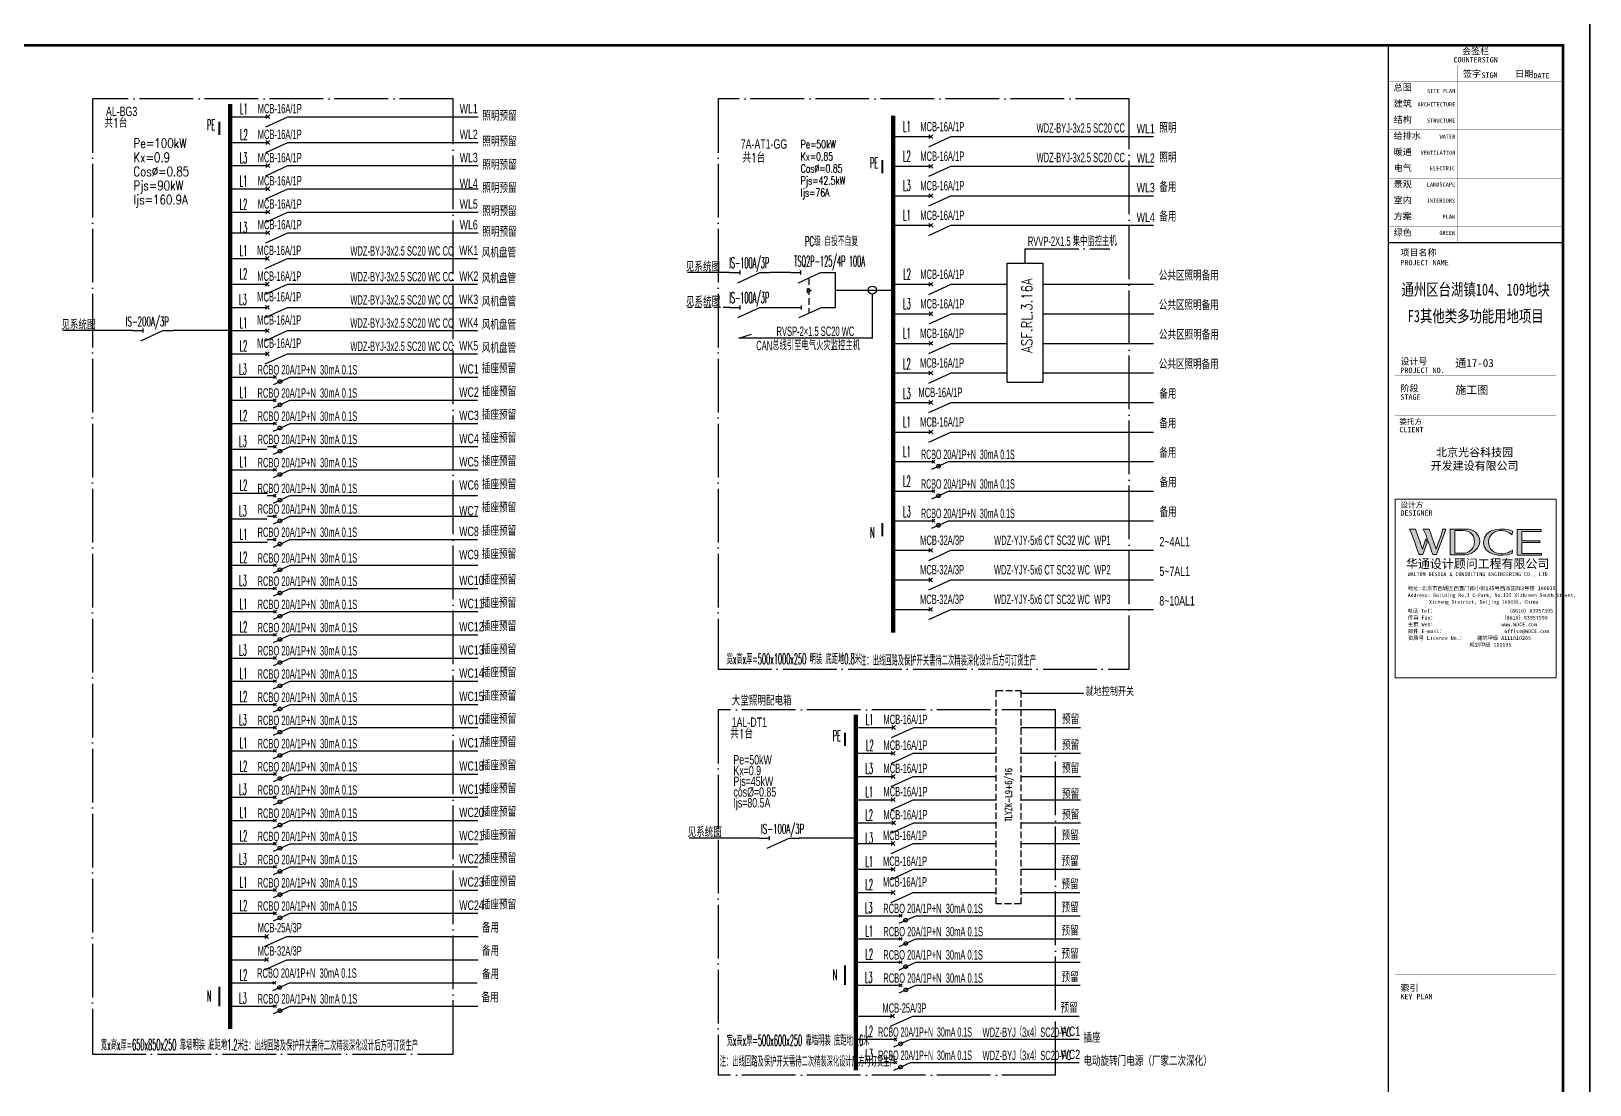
# Model space of a CAD drawing. Extents: x -127004 to 341119, y -13158 to 456864.
# Drawn here: x 174534 to 232561, y 87847 to 127086 of the extents above; entities that cross this region are included whole.
import ezdxf
from ezdxf.enums import TextEntityAlignment as Align

# ---------------------------------------------------------------- set-up
doc = ezdxf.new("R2010")
doc.units = 0
doc.header["$LTSCALE"] = 1000
for name, pattern in [('CONTINOUS', [0]), ('DASH', [0.35, 0.25, -0.1]), ('DOTE', [2.42, 2, -0.2, 0.02, -0.2]), ('HIDDEN', [0.375, 0.25, -0.125])]:
    doc.linetypes.add(name, pattern=pattern)
doc.layers.get('0').update_dxf_attribs({"linetype": 'CONTINUOUS'})
doc.layers.get('Defpoints').update_dxf_attribs({"linetype": 'CONTINUOUS'})
for name, color, linetype in [('D-TEXT', 7, 'CONTINUOUS'), ('DIM-箱柜', 3, 'CONTINUOUS'), ('DOTLN', 2, 'DASH'), ('DQ', 7, 'CONTINOUS'), ('EL-1', 4, 'DASH'), ('ELEMENT', 3, 'CONTINUOUS'), ('EQUIP-动力', 3, 'CONTINUOUS'), ('EQUIP-照明', 3, 'CONTINUOUS'), ('SIG_TEXT', 7, 'CONTINUOUS'), ('SL', 6, 'CONTINUOUS'), ('TEL_TEXT', 3, 'CONTINUOUS'), ('TEL_TITLE', 7, 'CONTINUOUS'), ('WIRE-照明', 1, 'CONTINUOUS'), ('内审意见修改', 2, 'CONTINUOUS')]:
    doc.layers.add(name, color=color, linetype=linetype)
doc.layers.add('内审要求修改2.10', color=6, linetype='CONTINUOUS', plot=False)
doc.styles.add('_COMPLEX', font='ros.shx', dxfattribs={"width": 0.6, "bigfont": 'jd.shx'})
doc.styles.add('_HZTXT', font='ROMANS2', dxfattribs={"width": 0.8, "bigfont": 'HZDF2'})
doc.styles.add('_TCH_DIM', font='SIMPLEX', dxfattribs={"bigfont": 'GBCBIG'})
doc.styles.add('_TEL_DIM', font='ROMANS2', dxfattribs={"width": 0.8, "height": 3.5, "bigfont": 'HZDF2'})
doc.styles.add('B', font='ROMANS2', dxfattribs={"width": 0.8, "bigfont": 'HZDF2'})
doc.styles.add('DIM_FONT', font='ROMANS', dxfattribs={"bigfont": 'HZTXT'})
doc.styles.get("Standard").update_dxf_attribs({"font": 'GBENOR', "bigfont": 'GBCBIG'})
doc.styles.add('图签信息$0$hwxh', font='STXIHEI.TTF')
doc.styles.add('图签信息$0$华文细黑', font='STXIHEI.TTF', dxfattribs={"height": 10})

# ---------------------------------------------------------------- blocks, each defined once
blk = doc.blocks.new('M_M7')
for p, q in [((-0.25, -0.2), (0, -0.75)), ((-0.047, -0.297), (0.047, -0.203)), ((-0.047, -0.203), (0.047, -0.297))]:
    blk.add_line(p, q)
for points in [[(0, 0), (0, -0.25)], [(0, -0.75), (0, -1)]]:
    blk.add_lwpolyline(points)
at = {"width": 0.8, "flags": 9}
blk.add_attdef('S', (0.25, -0.5), '', height=0.2, dxfattribs=at)
blk = doc.blocks.new('M_M19DXM')
for p, q in [((-0.25, -0.2), (0, -0.75)), ((-0.047, -0.203), (0.047, -0.297)), ((-0.047, -0.297), (0.047, -0.203))]:
    blk.add_line(p, q)
for points in [[(0, 0), (0, -0.25)], [(0, -0.75), (0, -1)]]:
    blk.add_lwpolyline(points)
blk.add_circle((-0.151, -0.417), 0.0615)
at = {"style": 'DIM_FONT', "width": 0.8, "flags": 9}
blk.add_attdef('S', (0.25, -0.5), '', height=0.2, dxfattribs=at)
blk = doc.blocks.new('M_M8')
for p, q in [((-0.25, -0.2), (0, -0.75)), ((0.05, -0.25), (-0.05, -0.25))]:
    blk.add_line(p, q)
for points in [[(0, 0), (0, -0.25)], [(0, -0.75), (0, -1)]]:
    blk.add_lwpolyline(points)
at = {"style": 'DIM_FONT', "width": 0.8, "flags": 9}
blk.add_attdef('S', (0.25, -0.5), '', height=0.2, dxfattribs=at)
blk = doc.blocks.new('A$C358712B1')
at = {"layer": 'D-TEXT', "style": '_HZTXT', "width": 0.45}
blk.add_text('注：出线回路及保护开关需待二次精装深化设计后方可订货生产', height=400, dxfattribs=at).set_placement((5569, 124))
blk = doc.blocks.new('SADF AGF AERG AER GER')
at = {"layer": 'DIM-箱柜'}
blk.add_lwpolyline([(-462150, -1228514), (-378050, -1228514), (-378050, -1287914), (-462150, -1287914)], close=True, dxfattribs=at)
blk = doc.blocks.new('A$C6873132B')
at = {"layer": 'DIM-箱柜'}
blk.add_blockref('SADF AGF AERG AER GER', (378050, 1287914), dxfattribs=at)
blk = doc.blocks.new('$equip$00001781')
blk.add_circle((0, 0), 0.5)
at = {"flags": 9}
blk.add_attdef('A', (0, 0), '', height=0.00002, dxfattribs=at)
blk = doc.blocks.new('图签信息$0$WDCE Copyright200X')
at = {"const_width": 0.016}
blk.add_lwpolyline([(-10.6, 1.26, 1), (-11.4, 1.26, 1)], format="xyb", close=True, dxfattribs=at)
at = {"style": '图签信息$0$华文细黑'}
for s, p in [('WDCE ', (-11.46, 0.5)), ('     Copyright ', (-3.51, 0.5))]:
    blk.add_text(s, height=1, dxfattribs=at).set_placement(p, align=Align.BOTTOM_RIGHT)
blk.add_text('c', height=0.6, dxfattribs=at).set_placement((-11.04, 1.35), align=Align.MIDDLE_CENTER)
blk.add_attdef('200X', text='', height=1, dxfattribs=at).set_placement((-0.45, 0.5), align=Align.BOTTOM_RIGHT)
blk = doc.blocks.new('图签信息$0$logo2')
h = blk.add_hatch(color=7)
h.paths.add_polyline_path([(19.02, -7.36), (15.84, -7.36), (15.84, -3.97), (18.97, -3.97), (18.97, -4.24), (16.46, -4.24), (16.46, -5.45), (18.81, -5.45), (18.81, -5.69), (16.47, -5.69), (16.47, -7.12), (19.02, -7.12)])
edge = h.paths.add_edge_path()
edge.add_spline(control_points=[(15.26, -4.21), (15.26, -4.21), (15.13, -4.65), (15.13, -4.65), (15.13, -4.65), (14.62, -4.1), (13.73, -4.1), (13.04, -4.1), (12.07, -4.54), (12.08, -5.62), (12.08, -6.49), (12.77, -7.16), (13.73, -7.17), (14.66, -7.17), (15.23, -6.68), (15.23, -6.68), (15.23, -6.68), (15.16, -7.11), (15.16, -7.11), (13.63, -7.7), (11.42, -7.29), (11.41, -5.64), (11.4, -3.72), (14.16, -3.66), (15.26, -4.21)], knot_values=[0, 0, 0, 0, 1, 1, 1, 2, 2, 2, 3, 3, 3, 4, 4, 4, 5, 5, 5, 6, 6, 6, 7, 7, 7, 8, 8, 8, 8], degree=3, periodic=0)
edge = h.paths.add_edge_path(flags=16)
edge.add_spline(control_points=[(10.23, -5.57), (10.23, -5.16), (10.12, -4.83), (9.9, -4.58), (9.63, -4.27), (9.23, -4.12), (8.69, -4.12), (8.69, -4.12), (7.64, -4.12), (7.64, -4.12), (7.64, -4.12), (7.64, -7.1), (7.64, -7.1), (7.64, -7.1), (8.66, -7.1), (8.66, -7.1), (9.13, -7.1), (9.52, -6.93), (9.82, -6.6), (10.09, -6.31), (10.23, -5.96), (10.23, -5.57)], knot_values=[0, 0, 0, 0, 1, 1, 1, 2, 2, 2, 3, 3, 3, 4, 4, 4, 5, 5, 5, 6, 6, 6, 7, 7, 7, 7], degree=3, periodic=0)
edge = h.paths.add_edge_path()
edge.add_spline(control_points=[(10.92, -5.51), (10.92, -5.96), (10.72, -6.37), (10.34, -6.72), (9.92, -7.1), (9.41, -7.29), (8.82, -7.29), (8.82, -7.29), (7.03, -7.29), (7.03, -7.29), (7.03, -7.29), (7.03, -3.92), (7.03, -3.92), (7.03, -3.92), (9.1, -3.92), (9.1, -3.92), (9.59, -3.92), (10.01, -4.06), (10.36, -4.34), (10.73, -4.64), (10.92, -5.03), (10.92, -5.51)], knot_values=[0, 0, 0, 0, 1, 1, 1, 2, 2, 2, 3, 3, 3, 4, 4, 4, 5, 5, 5, 6, 6, 6, 7, 7, 7, 7], degree=3, periodic=0)
at = {"lineweight": 0}
blk.add_lwpolyline([(19.02, -7.36), (15.84, -7.36), (15.84, -3.97), (18.97, -3.97), (18.97, -4.24), (16.46, -4.24), (16.46, -5.45), (18.81, -5.45), (18.81, -5.69), (16.47, -5.69), (16.47, -7.12), (19.02, -7.12), (19.02, -7.36)], dxfattribs=at)
for points, knots in [([(10.92, -5.51), (10.92, -5.96), (10.72, -6.37), (10.34, -6.72), (9.92, -7.1), (9.41, -7.29), (8.82, -7.29), (8.82, -7.29), (7.03, -7.29), (7.03, -7.29), (7.03, -7.29), (7.03, -3.92), (7.03, -3.92), (7.03, -3.92), (9.1, -3.92), (9.1, -3.92), (9.59, -3.92), (10.01, -4.06), (10.36, -4.34), (10.73, -4.64), (10.92, -5.03), (10.92, -5.51)], [0, 0, 0, 0, 1, 1, 1, 2, 2, 2, 3, 3, 3, 4, 4, 4, 5, 5, 5, 6, 6, 6, 7, 7, 7, 7]), ([(15.26, -4.21), (15.26, -4.21), (15.13, -4.65), (15.13, -4.65), (15.13, -4.65), (14.62, -4.1), (13.73, -4.1), (13.04, -4.1), (12.07, -4.54), (12.08, -5.62), (12.08, -6.49), (12.77, -7.16), (13.73, -7.17), (14.66, -7.17), (15.23, -6.68), (15.23, -6.68), (15.23, -6.68), (15.16, -7.11), (15.16, -7.11), (13.63, -7.7), (11.42, -7.29), (11.41, -5.64), (11.4, -3.72), (14.16, -3.66), (15.26, -4.21)], [0, 0, 0, 0, 1, 1, 1, 2, 2, 2, 3, 3, 3, 4, 4, 4, 5, 5, 5, 6, 6, 6, 7, 7, 7, 8, 8, 8, 8]), ([(10.23, -5.57), (10.23, -5.16), (10.12, -4.83), (9.9, -4.58), (9.63, -4.27), (9.23, -4.12), (8.69, -4.12), (8.69, -4.12), (7.64, -4.12), (7.64, -4.12), (7.64, -4.12), (7.64, -7.1), (7.64, -7.1), (7.64, -7.1), (8.66, -7.1), (8.66, -7.1), (9.13, -7.1), (9.52, -6.93), (9.82, -6.6), (10.09, -6.31), (10.23, -5.96), (10.23, -5.57)], [0, 0, 0, 0, 1, 1, 1, 2, 2, 2, 3, 3, 3, 4, 4, 4, 5, 5, 5, 6, 6, 6, 7, 7, 7, 7])]:
    blk.add_open_spline(points, degree=3, knots=knots, dxfattribs=at)
blk = doc.blocks.new('图签信息$0$logo1')
h = blk.add_hatch(color=8)
edge = h.paths.add_edge_path()
edge.add_spline(control_points=[(3.86, -5.21), (3.63, -5.88), (3.39, -6.56), (3.39, -6.56), (3.39, -6.56), (2.5, -3.91), (2.5, -3.91), (2.5, -3.91), (1.8, -3.91), (1.69, -3.91), (2.02, -4.39), (2.95, -7.27), (2.95, -7.27), (2.95, -7.27), (3.44, -7.27), (3.44, -7.27), (3.44, -7.27), (4.03, -5.66), (4.03, -5.66), (4.03, -5.66), (3.86, -5.21), (3.86, -5.21)], knot_values=[0, 0, 0, 0, 1, 1, 1, 2, 2, 2, 3, 3, 3, 4, 4, 4, 5, 5, 5, 6, 6, 6, 7, 7, 7, 7], degree=3, periodic=0)
h = blk.add_hatch(color=7)
edge = h.paths.add_edge_path()
edge.add_spline(control_points=[(6.04, -3.91), (6.09, -4.1), (5.2, -6.56), (5.2, -6.56), (5.2, -6.56), (4.3, -3.91), (4.3, -3.91), (4.3, -3.91), (3.6, -3.91), (3.49, -3.91), (3.82, -4.39), (4.75, -7.27), (4.75, -7.27), (4.75, -7.27), (5.24, -7.27), (5.24, -7.27), (5.24, -7.27), (6.33, -4.3), (6.33, -4.3), (6.33, -4.3), (6.48, -3.91), (6.48, -3.91), (6.48, -3.91), (6.21, -3.91), (6.04, -3.91)], knot_values=[0, 0, 0, 0, 1, 1, 1, 2, 2, 2, 3, 3, 3, 4, 4, 4, 5, 5, 5, 6, 6, 6, 7, 7, 7, 8, 8, 8, 8], degree=3, periodic=0)
at = {"color": 8, "lineweight": 0}
blk.add_open_spline([(3.86, -5.21), (3.63, -5.88), (3.39, -6.56), (3.39, -6.56), (3.39, -6.56), (2.5, -3.91), (2.5, -3.91), (2.5, -3.91), (1.8, -3.91), (1.69, -3.91), (2.02, -4.39), (2.95, -7.27), (2.95, -7.27), (2.95, -7.27), (3.44, -7.27), (3.44, -7.27), (3.44, -7.27), (4.03, -5.66), (4.03, -5.66), (4.03, -5.66), (3.86, -5.21), (3.86, -5.21)], degree=3, knots=[0, 0, 0, 0, 1, 1, 1, 2, 2, 2, 3, 3, 3, 4, 4, 4, 5, 5, 5, 6, 6, 6, 7, 7, 7, 7], dxfattribs=at)
at = {"lineweight": 0}
blk.add_open_spline([(6.04, -3.91), (6.09, -4.1), (5.2, -6.56), (5.2, -6.56), (5.2, -6.56), (4.3, -3.91), (4.3, -3.91), (4.3, -3.91), (3.6, -3.91), (3.49, -3.91), (3.82, -4.39), (4.75, -7.27), (4.75, -7.27), (4.75, -7.27), (5.24, -7.27), (5.24, -7.27), (5.24, -7.27), (6.33, -4.3), (6.33, -4.3), (6.33, -4.3), (6.48, -3.91), (6.48, -3.91), (6.48, -3.91), (6.21, -3.91), (6.04, -3.91)], degree=3, knots=[0, 0, 0, 0, 1, 1, 1, 2, 2, 2, 3, 3, 3, 4, 4, 4, 5, 5, 5, 6, 6, 6, 7, 7, 7, 8, 8, 8, 8], dxfattribs=at)
blk.add_blockref('图签信息$0$logo2', (0, 0))
blk = doc.blocks.new('图签信息$0$时间-logo')
at = {"layer": 'Defpoints', "lineweight": 0}
blk.add_lwpolyline([(0, -23.46), (-21.17, -23.46), (-21.17, 0), (0, 0), (0, -23.46)], dxfattribs=at)
blk.add_blockref('图签信息$0$logo1', (-20.97, 0))
at = {"style": '图签信息$0$hwxh'}
for s, height, p in [('华通设计顾问工程有限公司 ', 1.15, (-19.73, -9.05)), ('WALTON DESIGN & CONSULTING ENGINEERING CO., LTD.', 0.5, (-19.5, -10.1)), ('地址:北京市西城区西直门南小街135号西派国际3号楼 100035', 0.5, (-19.48, -11.94)), ('电话 Tel：                        （8610）83957395 ', 0.5, (-19.56, -14.91)), ('Address: Building No.3 C-Park, No.135 Xizhimen South Street, ', 0.47, (-19.48, -12.83)), ('Xicheng District, Beijing 100035, China ', 0.47, (-16.69, -13.72)), ('传真 Fax：                      （8610）83957590 ', 0.5, (-19.48, -15.8)), ('主页 Web：                      www.WDCE.com ', 0.5, (-19.48, -16.69)), ('资质号 Licence No.：    建筑甲级 A111010265 ', 0.5, (-19.48, -18.47)), ('邮件 E-mail：                    office@WDCE.com ', 0.5, (-19.48, -17.58)), ('   规划甲级 101195', 0.5, (-12.6, -19.36))]:
    blk.add_text(s, height=height, dxfattribs=at).set_placement(p)
blk = doc.blocks.new('图签信息')
at = {"const_width": 0.5}
for points in [[(-65, 574), (-65, 500.5), (0, 500.5), (0, 574)], [(-65, 0), (0, 0), (0, 500.5), (-65, 500.5)]]:
    blk.add_lwpolyline(points, close=True, dxfattribs=at)
at = {"const_width": 0.05}
for points in [[(-65, 566.5), (0, 566.5)], [(-39.14, 566.5), (-39.14, 500.5)], [(-19.1, 566.5), (-19.1, 500.5)], [(-65, 560.5), (0, 560.5)], [(-65, 554.5), (0, 554.5)], [(-65, 548.5), (0, 548.5)], [(-65, 542.5), (0, 542.5)], [(-65, 536.5), (0, 536.5)], [(-65, 530.5), (0, 530.5)], [(-65, 524.5), (0, 524.5)], [(-65, 518.5), (0, 518.5)], [(-65, 512.5), (0, 512.5)], [(-65, 512.5), (0, 512.5)], [(-65, 506.5), (0, 506.5)], [(-65, 500.5), (0, 500.5)], [(-62.5, 450.87), (-2.5, 450.87)], [(-62.5, 440.87), (-2.5, 440.87)], [(-2.5, 407.85), (-2.5, 436.12), (-62.5, 436.12), (-62.5, 407.85)], [(-62.5, 407.85), (-2.5, 407.85)], [(-62.5, 404.92), (-62.5, 227.83)], [(-62.5, 404.92), (-2.5, 404.92)], [(-62.5, 227.83), (-2.5, 227.83), (-2.5, 404.92)], [(-57.5, 338.36), (-7.5, 338.36)], [(-57.5, 288.83), (-7.5, 288.83)], [(-57.5, 234.85), (-7.5, 234.85)], [(-62.5, 227.83), (-2.5, 227.83)], [(-62.5, 217.74), (-2.5, 217.74)], [(-62.5, 103.26), (-2.5, 103.26), (-2.5, 163.26), (-62.5, 163.26), (-62.5, 103.26)], [(-37.5, 163.26), (-37.5, 103.26)], [(-20, 163.26), (-20, 103.26)], [(-62.5, 155.76), (-2.5, 155.76)], [(-62.5, 148.26), (-2.5, 148.26)], [(-62.5, 140.76), (-2.5, 140.76)], [(-62.5, 133.26), (-2.5, 133.26)], [(-62.5, 125.76), (-2.5, 125.76)], [(-62.5, 118.26), (-2.5, 118.26)], [(-62.5, 110.76), (-2.5, 110.76)], [(-62.5, 98.5), (-2.5, 98.5), (-2.5, 10), (-62.5, 10), (-62.5, 98.5)], [(-62.5, 83.5), (-2.5, 83.5)], [(-62.5, 76), (-2.5, 76)], [(-62.5, 40), (-2.5, 40)], [(-37.5, 40), (-37.5, 26)], [(-62.5, 26), (-2.5, 26)], [(-62.5, 18), (-2.5, 18)]]:
    blk.add_lwpolyline(points, dxfattribs=at)
at = {"ltscale": 0.001, "xscale": 2.834689937531525, "yscale": 2.834689937531525, "zscale": 2.834689937531525}
blk.add_blockref('图签信息$0$时间-logo', (-2.5, 404.92), dxfattribs=at)
blk.add_blockref('图签信息$0$WDCE Copyright200X', (-2.5, 0)).add_auto_attribs({'200X': '2007'})
at = {"style": '图签信息$0$华文细黑'}
for s, height, p in [('COUNTERSIGN', 2, (-32.5, 569.6)), ('会签栏', 2.4, (-32.5, 573))]:
    blk.add_text(s, height=height, dxfattribs=at).set_placement(p, align=Align.TOP_CENTER)
for s, height, p in [('签字', 2.4, (-37.22, 564.63)), ('SIGN', 2, (-30.32, 563.88)), ('日期', 2.4, (-17.79, 564.58)), ('DATE', 2, (-10.96, 563.7)), ('总图', 2.4, (-63, 559.5)), ('建筑', 2.4, (-63, 553.5)), ('结构', 2.4, (-63, 547.5)), ('给排水', 2.4, (-63, 541.5)), ('暖通', 2.4, (-63, 535.5)), ('电气', 2.4, (-63, 529.5)), ('景观', 2.4, (-63, 523.5)), ('室内', 2.4, (-63, 517.5)), ('方案', 2.4, (-63, 511.5)), ('绿色', 2.4, (-63, 505.5)), ('项目名称', 2.4, (-60.5, 498)), ('PROJECT NAME', 2, (-60.5, 494.08)), ('设计号', 2.4, (-60.54, 457.48)), ('PROJECT NO.', 2, (-60.5, 453.97)), ('阶段', 2.4, (-60.5, 447.47)), ('STAGE', 2, (-60.5, 443.97)), ('委托方', 2, (-60.9, 434.86)), ('CLIENT', 2, (-60.9, 431.86)), ('设计方', 2, (-60.5, 403.83)), ('DESIGNER', 2, (-60.5, 400.83)), ('KEY PLAN', 2, (-60.5, 220.74)), ('索引', 2.4, (-60.5, 224.14)), ('姓名', 2.4, (-35.5, 162.47)), ('签字', 2.4, (-15.81, 162.57)), ('NAME', 2, (-35.5, 158.96)), ('SIGN', 2, (-15.5, 159.2)), ('审定', 2.4, (-60.73, 154.81)), ('APPROVED BY', 2, (-60.5, 151.44)), ('审核', 2.4, (-60.95, 147.29)), ('设计主持人', 2.4, (-60.68, 139.76)), ('VERIFIED BY', 2, (-60.5, 143.91)), ('DESIGN CHIEF', 2, (-60.5, 136.19)), ('专业负责人', 2.4, (-60.67, 132.26)), ('DISCIPLINE CHIEF', 2, (-60.5, 128.98)), ('校对', 2.4, (-60.5, 124.76)), ('CHECKED BY', 2, (-60.5, 121.37)), ('设计人', 2.4, (-60.5, 117.26)), ('DESIGN BY', 2, (-60.5, 113.83)), ('制图人', 2.4, (-60.61, 109.76)), ('DRAWN BY', 2, (-60.5, 106.5)), ('SPECIALTY', 2, (-61.23, 94.38)), ('专业', 2.4, (-61.23, 97.93)), ('子项', 2.4, (-60.88, 82.92)), ('SUB ITEM', 2, (-60.88, 79.5)), ('图名', 2.4, (-60.91, 75.41)), ('DRAWING TITLES', 2, (-60.91, 72)), ('比例', 2.4, (-61.56, 39.42)), ('SCALE', 2, (-61.19, 36)), ('SHEET NO.', 2, (-36.1, 36)), ('图纸编号', 2.4, (-36.1, 39.32)), ('版本号', 2.4, (-61, 25.03)), ('EDITION', 2, (-61.06, 21.61)), ('日期', 2.4, (-61, 16.68)), ('DATE', 2, (-60.5, 13.26))]:
    blk.add_text(s, height=height, dxfattribs=at).set_placement(p, align=Align.TOP_LEFT)
for s, p in [('SITE PLAN', (-40.06, 557.7)), ('ARCHITECTURE', (-40.06, 552.7)), ('STRUCTURE', (-40.06, 546.7)), ('WATER', (-40.06, 540.7)), ('VENTILATION', (-40.06, 534.7)), ('ELECTRIC', (-40.14, 528.89)), ('LANDSCAPE', (-40.14, 522.89)), ('INTERIORS', (-40.14, 516.89)), ('PLAN', (-40.14, 510.89)), ('GREEN', (-40.14, 504.89))]:
    blk.add_text(s, height=1.5, dxfattribs=at).set_placement(p, align=Align.TOP_RIGHT)
at = {"color": 4, "style": '图签信息$0$华文细黑', "width": 0.75}
for s, p in [('通州区台湖镇104、109地块', (-32.5, 480.78)), ('F3其他类多功能用地项目', (-32.5, 470.91))]:
    blk.add_text(s, height=4.5, dxfattribs=at).set_placement(p, align=Align.CENTER)
at = {"color": 4, "style": '图签信息$0$华文细黑'}
for s, p in [('A', (-32.53, 19.4)), ('2019.03', (-32.53, 11.84))]:
    blk.add_text(s, height=3, dxfattribs=at).set_placement(p, align=Align.CENTER)
at = {"style": '图签信息$0$华文细黑', "oblique": 20}
for s, p in [('除特别注明外，所有尺寸是以毫米制', (-32.5, 6.5)), ('尺寸以标注为准不得量取，所有尺寸需在现场校核准确', (-32.5, 4))]:
    blk.add_text(s, height=1.5, dxfattribs=at).set_placement(p, align=Align.MIDDLE_CENTER)
at = {"color": 4, "ltscale": 0.001, "char_height": 3, "width": 58.4895, "style": '图签信息$0$华文细黑'}
for s, insert, attachment_point in [('通17-03', (-40.06, 455.51), 4), ('施工图', (-40.06, 445.51), 4), ('北京光谷科技园\\P开发建设有限公司', (-32.9, 419.71), 5)]:
    blk.add_mtext(s, dxfattribs=dict(at, insert=insert, attachment_point=attachment_point))
blk = doc.blocks.new('图签-A1')
at = {"color": 2}
blk.add_blockref('图签信息', (0, 0), dxfattribs=at)

msp = doc.modelspace()

# ---------------------------------------------------------------- linework, layer by layer
at = {"linetype": 'DOTE'}
for p, q in [((190244, 124561), (176817, 124561)), ((176817, 124561), (176817, 88994)), ((190244, 88994), (190244, 124561)), ((212671, 101814), (200114, 101814)), ((200114, 101814, 0), (200114, 88208, 0)), ((212671, 88208, 0), (212671, 101814, 0)), ((176817, 88994), (190244, 88994)), ((212671, 88208), (200114, 88208))]:
    msp.add_line(p, q, dxfattribs=at)
at = {"color": 0, "linetype": 'DOTE'}
for p, q in [((215411, 124561), (200111, 124561)), ((200111, 124561), (200111, 103330)), ((215411, 103330), (215411, 124561)), ((211533, 118983, 0), (214691, 118983, 0)), ((211533, 118983, 0), (211533, 118477, 0)), ((200111, 103330), (215411, 103330))]:
    msp.add_line(p, q, dxfattribs=at)
at = {"linetype": 'Continuous', "const_width": 72.9}
for points in [[(181540, 123710), (181540, 123213)], [(204836, 100963), (204836, 100466)], [(181540, 91500), (181540, 90772)]]:
    msp.add_lwpolyline(points, dxfattribs=at)
at = {"color": 1, "linetype": 'Continuous', "const_width": 72.9}
for points in [[(206225, 122294), (206225, 121797)], [(206225, 108768), (206225, 108271)]]:
    msp.add_lwpolyline(points, dxfattribs=at)
at = {"linetype": 'Continuous', "const_width": 72.9, "elevation": 0}
msp.add_lwpolyline([(204836, 92292), (204836, 91565)], dxfattribs=at)
at = {"layer": 'DOTLN', "linetype": 'DASH', "elevation": 0}
msp.add_lwpolyline([(210466, 102527), (211376, 102527), (211376, 94590), (210466, 94590)], close=True, dxfattribs=at)
at = {"layer": 'DQ'}
msp.add_lwpolyline([(212197, 113999), (210869, 113999), (210868, 118442), (212196, 118442)], close=True, dxfattribs=at)
at = {"layer": 'EL-1'}
msp.add_line((200545, 116795), (198971, 116795), dxfattribs=at)
at = {"layer": 'ELEMENT', "elevation": 0}
msp.add_lwpolyline([(211388, 102435), (213717, 102435)], dxfattribs=at)
at = {"layer": 'TEL_TEXT', "ltscale": 2}
for p, q in [((205850, 115656, 0), (205851, 117294)), ((200875, 115656, 0), (201352, 115808, 0)), ((205850, 115656, 0), (200875, 115656, 0))]:
    msp.add_line(p, q, dxfattribs=at)
at = {"layer": 'TEL_TITLE'}
msp.add_lwpolyline([(148461, 68161), (232561, 68161), (232561, 127561), (148461, 127561)], close=True, dxfattribs=at)
at = {"layer": 'TEL_TITLE', "const_width": 100}
msp.add_lwpolyline([(150961, 69161), (231561, 69161), (231561, 126561), (150961, 126561)], close=True, dxfattribs=at)
at = {"layer": 'WIRE-照明'}
for p, q in [((181939, 123900), (183343, 123900)), ((184279, 123900), (191172, 123900)), ((206622, 123157), (208026, 123157)), ((208964, 123157), (216314, 123157)), ((181939, 122941), (183343, 122941)), ((184279, 122941), (191172, 122941)), ((181921, 122077), (183325, 122077)), ((184279, 122077), (191172, 122077)), ((206622, 122056), (208026, 122056)), ((208964, 122056), (216314, 122056)), ((181923, 121213), (183327, 121213)), ((184279, 121213), (191172, 121213)), ((206622, 120956), (208026, 120956)), ((208964, 120956), (216314, 120956)), ((181921, 120349), (183325, 120349)), ((184279, 120349), (191172, 120349)), ((181921, 119580), (183325, 119580)), ((184279, 119580), (191172, 119580)), ((206622, 119855), (208026, 119855)), ((208964, 119855), (216314, 119855)), ((181923, 118621), (183327, 118621)), ((184260, 118621), (191153, 118621)), ((204110, 118094), (204470, 118094)), ((204470, 118094), (204470, 116795)), ((181923, 117662), (183327, 117662)), ((184262, 117662), (191156, 117662)), ((203418, 117498), (203418, 117350)), ((203418, 117498), (203577, 117424)), ((203418, 117350), (203577, 117424)), ((204470, 117444), (205324, 117444)), ((205324, 117444), (206564, 117444)), ((206625, 117658), (208029, 117658)), ((208966, 117658), (210870, 117658)), ((212196, 117658), (216317, 117658)), ((181904, 116798), (183308, 116798)), ((184260, 116798), (191153, 116798)), ((204107, 116795), (204470, 116795)), ((206632, 116558), (208036, 116558)), ((208973, 116558), (210871, 116557)), ((212196, 116558), (216324, 116558)), ((181923, 115934), (183327, 115934)), ((184260, 115934), (191153, 115934)), ((181923, 115069), (183327, 115069)), ((184262, 115069), (191156, 115069)), ((206629, 115457), (208033, 115457)), ((208971, 115457), (210869, 115457)), ((212193, 115457), (216321, 115457)), ((206625, 114357), (208029, 114357)), ((208966, 114357), (210869, 114357)), ((212196, 114357), (216317, 114357)), ((181904, 114205), (183308, 114205)), ((184264, 114205), (191158, 114205)), ((181923, 113341), (183327, 113341)), ((184262, 113341), (191156, 113341)), ((206625, 113256), (208029, 113256)), ((208966, 113256), (216317, 113256)), ((181923, 112477), (183327, 112477)), ((184264, 112477), (191158, 112477)), ((206622, 112156), (208026, 112156)), ((208964, 112156), (216317, 112156)), ((181904, 111518), (183308, 111518)), ((184264, 111613), (191158, 111613)), ((206622, 111055), (208026, 111055)), ((208964, 111055), (216314, 111055)), ((181923, 110749), (183327, 110749)), ((184264, 110749), (191158, 110749)), ((181923, 109885), (183327, 109885)), ((184262, 109790), (191156, 109790)), ((206627, 109955), (208031, 109955)), ((208969, 109955), (216319, 109955)), ((181904, 108926), (183308, 108926)), ((184264, 109021), (191158, 109021)), ((206627, 108854), (208031, 108854)), ((208969, 108854), (216319, 108854)), ((181923, 108062), (183327, 108062)), ((184262, 108157), (191156, 108157)), ((206622, 107754), (208026, 107754)), ((208964, 107754), (216317, 107754)), ((181923, 107198), (183327, 107198)), ((184264, 107198), (191158, 107198)), ((181904, 106333), (183308, 106333)), ((184264, 106333), (191158, 106333)), ((206620, 106654), (208024, 106654)), ((208962, 106654), (216314, 106654)), ((181923, 105469), (183327, 105469)), ((184264, 105469), (191158, 105469)), ((206618, 105553), (208022, 105553)), ((208959, 105553), (216312, 105553)), ((181923, 104605), (183327, 104605)), ((184264, 104605), (191158, 104605)), ((181904, 103741), (183308, 103741)), ((184264, 103741), (191158, 103741)), ((181923, 102877), (183327, 102877)), ((184264, 102877), (191158, 102877)), ((181923, 102013), (183327, 102013)), ((184264, 102013), (191158, 102013)), ((181904, 101149), (183308, 101149)), ((184264, 101149), (191158, 101149)), ((205236, 101153), (206640, 101153)), ((207575, 101153), (210466, 101153)), ((211376, 101153), (213599, 101153)), ((181923, 100285), (183327, 100285)), ((184264, 100285), (191158, 100285)), ((205236, 100194), (206640, 100194)), ((207575, 100194), (210466, 100194)), ((211376, 100194), (213599, 100194)), ((181923, 99421), (183327, 99421)), ((184264, 99421), (191158, 99421)), ((205217, 99330), (206621, 99330)), ((207575, 99330), (210466, 99330)), ((211376, 99330), (213599, 99330)), ((181923, 98556), (183327, 98556)), ((184264, 98556), (191158, 98556)), ((205219, 98466), (206624, 98466)), ((207575, 98466), (210466, 98466)), ((211376, 98466), (213599, 98466)), ((181923, 97692), (183327, 97692)), ((184264, 97692), (191158, 97692)), ((205217, 97602), (206621, 97602)), ((207575, 97602), (210466, 97602)), ((211376, 97602), (213599, 97602)), ((181923, 96828), (183327, 96828)), ((184264, 96828), (191158, 96828)), ((205217, 96833), (206621, 96833)), ((207556, 96833), (210466, 96833)), ((211376, 96833), (213580, 96833)), ((181923, 95964), (183327, 95964)), ((184264, 95964), (191158, 95964)), ((205219, 95874), (206624, 95874)), ((207559, 95874), (210466, 95874)), ((211376, 95874), (213583, 95874)), ((181923, 95100), (183327, 95100)), ((184264, 95100), (191158, 95100)), ((205219, 95010), (206624, 95010)), ((207556, 95010), (210466, 95010)), ((211376, 95010), (213580, 95010)), ((181923, 94236), (183327, 94236)), ((184264, 94236), (191158, 94236)), ((205201, 94146), (206605, 94146)), ((207559, 94146), (213583, 94146)), ((181923, 93372), (183327, 93372)), ((184279, 93372), (191172, 93372)), ((205219, 93282), (206624, 93282)), ((207561, 93282), (213585, 93282)), ((181923, 92508), (183327, 92508)), ((184279, 92508), (191172, 92508)), ((205219, 92417), (206624, 92417)), ((207559, 92417, 0), (213583, 92417, 0)), ((181923, 91644), (183327, 91644)), ((184246, 91644), (191139, 91644)), ((205201, 91553), (206605, 91553)), ((207561, 91553), (213585, 91553)), ((181923, 90779), (183327, 90779)), ((184264, 90779), (191158, 90779)), ((205163, 90408), (206567, 90408)), ((207523, 90408, 0), (213547, 90408, 0)), ((205219, 89544, 0), (206624, 89544, 0)), ((207556, 89544, 0), (213546, 89544, 0)), ((205219, 88679), (206624, 88679)), ((207556, 88679), (213546, 88679))]:
    msp.add_line(p, q, dxfattribs=at)
at = {"layer": 'WIRE-照明', "linetype": 'Continuous'}
for p, q in [((200538, 118094), (198967, 118094)), ((202797, 118094), (202038, 118094)), ((201858, 116795), (202830, 116795)), ((178315, 115934), (175716, 115934)), ((181923, 115934), (179815, 115934)), ((201630, 97038), (199032, 97038)), ((205238, 97038), (203130, 97038))]:
    msp.add_line(p, q, dxfattribs=at)
at = {"layer": 'WIRE-照明', "linetype": 'HIDDEN'}
msp.add_line((203480, 117893), (203480, 116579), dxfattribs=at)
at = {"layer": 'WIRE-照明', "const_width": 160}
for points in [[(181942, 124376), (181942, 89932)], [(206627, 123944), (206627, 104685)], [(205238, 101629), (205238, 88390)]]:
    msp.add_lwpolyline(points, dxfattribs=at)

# ---------------------------------------------------------------- block references
msp.add_blockref('A$C358712B1', (194603, 88398))
at = {"layer": 'DIM-箱柜'}
msp.add_blockref('SADF AGF AERG AER GER', (610611, 1356075), dxfattribs=at)
at = {"layer": 'DQ'}
for name, p, xscale, yscale, zscale, rotation in [('M_M7', (182968, 123900), 1500, 1500, 1500, 90), ('M_M7', (207651, 123157), 1500, 1500, 1500, 90), ('M_M7', (182968, 122941), 1500.000000000001, 1500.000000000001, 1500.000000000001, 89.99999999999999), ('M_M7', (182968, 122077), 1500.000000000001, 1500.000000000001, 1500.000000000001, 89.99999999999999), ('M_M7', (207651, 122056), 1500, 1500, 1500, 90), ('M_M7', (182968, 121213), 1500.000000000001, 1500.000000000001, 1500.000000000001, 89.99999999999999), ('M_M7', (207651, 120956), 1500, 1500, 1500, 90), ('M_M7', (182968, 120349), 1500, 1500, 1500, 90), ('M_M7', (182968, 119580), 1500.000000000001, 1500.000000000001, 1500.000000000001, 89.99999999999999), ('M_M7', (207651, 119855), 1500, 1500, 1500, 90), ('M_M7', (182950, 118621), 1500.000000000001, 1500.000000000001, 1500.000000000001, 89.99999999999999), ('M_M8', (200538, 118094), 1500, 1500, 1500, 90), ('M_M8', (202797, 118094), 1500, 1500, 1500, 90), ('M_M7', (182952, 117662), 1500, 1500, 1500, 90), ('M_M7', (207654, 117658), 1500, 1500, 1500, 90), ('M_M7', (182950, 116798), 1500, 1500, 1500, 89.99999999999999), ('M_M8', (200538, 116795), 1500, 1500, 1500, 90), ('M_M8', (202830, 116795), 1500, 1500, 1500, 90), ('M_M7', (207661, 116558), 1500, 1500, 1500, 90), ('M_M8', (178315, 115934), 1500.000000000001, 1500.000000000001, 1500.000000000001, 89.99999999999999), ('M_M7', (182950, 115934), 1500, 1500, 1500, 89.99999999999999), ('M_M7', (207658, 115457), 1500, 1500, 1500, 90), ('M_M7', (182950, 115069), 1500, 1500, 1500, 89.99999999999999), ('M_M7', (207654, 114357), 1500, 1500, 1500, 90), ('M_M7', (207654, 113256), 1500, 1500, 1500, 90), ('M_M7', (207651, 112156), 1500, 1500, 1500, 90), ('M_M7', (207651, 107754), 1500, 1500, 1500, 90), ('M_M7', (207649, 106654), 1500, 1500, 1500, 90), ('M_M7', (207647, 105553), 1500, 1500, 1500, 90), ('M_M7', (206265, 101153), 1500, 1500, 1500, 90), ('M_M7', (206249, 100194), 1500, 1500, 1500, 90), ('M_M7', (206249, 99330), 1500, 1500, 1500, 90), ('M_M7', (206249, 98466), 1500, 1500, 1500, 90), ('M_M7', (206265, 97602), 1500, 1500, 1500, 90), ('M_M8', (201634, 97038), 1500, 1500, 1500, 90), ('M_M7', (206246, 96833), 1500, 1500, 1500, 90), ('M_M7', (206249, 95874), 1500, 1500, 1500, 90), ('M_M7', (206249, 95010), 1500, 1500, 1500, 90), ('M_M7', (182926, 93372), 1500.000000000001, 1500.000000000001, 1500.000000000001, 89.99999999999999), ('M_M7', (182926, 92508), 1500.000000000001, 1500.000000000001, 1500.000000000001, 89.99999999999999), ('M_M7', (206227, 90408), 1500, 1500, 1500, 90)]:
    msp.add_blockref(name, p, dxfattribs=dict(at, xscale=xscale, yscale=yscale, zscale=zscale, rotation=rotation))
at = {"layer": 'ELEMENT'}
for p, xscale, yscale, zscale, rotation in [((183327, 114205), 1125, 1125, 1125, 90), ((183325, 113341), 1125, 1125, 1125, 90), ((183327, 112477), 1125, 1125, 1125, 90), ((183327, 111613), 1125, 1125, 1125, 90), ((207844, 111055), 1125, 1125, 1125, 90), ((183327, 110749), 1125, 1125, 1125, 90), ((183325, 109790), 1124.999999999998, 1124.999999999998, 1124.999999999998, 89.99999999999999), ((207844, 109955), 1125, 1125, 1125, 90), ((183327, 109021), 1125, 1125, 1125, 90), ((207844, 108854), 1125, 1125, 1125, 90), ((183325, 108157), 1125, 1125, 1125, 90), ((183327, 107198), 1124.999999999998, 1124.999999999998, 1124.999999999998, 89.99999999999999), ((183327, 106333), 1125, 1125, 1125, 90), ((183327, 105469), 1125, 1125, 1125, 90), ((183327, 104605), 1125, 1125, 1125, 90), ((183327, 103741), 1125, 1125, 1125, 90), ((183327, 102877), 1125, 1125, 1125, 90), ((183327, 102013), 1125, 1125, 1125, 90), ((183327, 101149), 1125, 1125, 1125, 90), ((183327, 100285), 1125, 1125, 1125, 90), ((183327, 99421), 1125, 1125, 1125, 90), ((183327, 98556), 1125, 1125, 1125, 90), ((183327, 97692), 1125, 1125, 1125, 90), ((183327, 96828), 1125, 1125, 1125, 90), ((183327, 95964), 1125, 1125, 1125, 90), ((183327, 95100), 1125, 1125, 1125, 90), ((183327, 94236), 1125, 1125, 1125, 90), ((206621, 94146), 1124.999999999998, 1124.999999999998, 1124.999999999998, 89.99999999999999), ((206624, 93282), 1125, 1125, 1125, 90), ((206621, 92417), 1125, 1125, 1125, 90), ((183308, 91644), 1125, 1125, 1125, 89.99999999999999), ((206624, 91553), 1125, 1125, 1125, 90), ((183327, 90779), 1125, 1125, 1125, 90), ((206431, 89544, 0), 1125, 1125, 1125, 90), ((206431, 88679), 1125, 1125, 1125, 90)]:
    msp.add_blockref('M_M19DXM', p, dxfattribs=dict(at, xscale=xscale, yscale=yscale, zscale=zscale, rotation=rotation))
at = {"layer": 'EQUIP-照明', "linetype": 'ByBlock', "xscale": 300, "yscale": 300, "zscale": 300}
msp.add_blockref('$equip$00001781', (205851, 117444), dxfattribs=at)
at = {"layer": 'SL', "xscale": 100, "yscale": 100, "zscale": 100}
msp.add_blockref('图签-A1', (231561, 69161), dxfattribs=at)
at = {"layer": '内审要求修改2.10'}
msp.add_blockref('A$C6873132B', (232561, 68161), dxfattribs=at)

# ---------------------------------------------------------------- texts
at = {"layer": 'D-TEXT', "style": '_HZTXT'}
for s, width, p in [('L1', 0.45, (182307, 123995)), ('PE', 0.45, (181077, 123394)), ('L1', 0.45, (206993, 123335)), ('L2', 0.45, (182314, 123036)), ('L3', 0.45, (182293, 122171)), ('L2', 0.45, (206993, 122234)), ('L1', 0.45, (182295, 121307)), ('L3', 0.45, (206993, 121134)), ('L2', 0.45, (182293, 120443)), ('L1', 0.45, (206993, 120033)), ('L3', 0.45, (182295, 119579)), ('L1', 0.45, (182295, 118715)), ('IS-100A/3P', 0.4, (200523, 118260, 0)), ('TSQ2P-125/4P 100A', 0.45, (202937, 118320)), ('L2', 0.45, (182295, 117851)), ('L2', 0.45, (207000, 117836)), ('L3', 0.45, (182276, 116892)), ('IS-100A/3P', 0.4, (200523, 116961, 0)), ('L3', 0.45, (206997, 116735)), ('L1', 0.45, (182295, 116028)), ('L2', 0.45, (182295, 115164)), ('L1', 0.45, (206995, 115635)), ('L2', 0.45, (206995, 114496)), ('L3', 0.45, (182276, 114299)), ('L1', 0.45, (182295, 113435)), ('L3', 0.45, (206993, 113395)), ('L2', 0.45, (182295, 112571)), ('L1', 0.45, (206995, 112334)), ('L3', 0.45, (182276, 111612)), ('L1', 0.45, (206993, 111233)), ('L1', 0.45, (182295, 110843)), ('L2', 0.45, (182295, 109979)), ('L2', 0.45, (206997, 110133)), ('L3', 0.45, (182276, 109020)), ('L3', 0.45, (206997, 108993)), ('L1', 0.45, (182295, 108156)), ('L2', 0.45, (182295, 107292)), ('L3', 0.45, (182276, 106428)), ('L1', 0.45, (182295, 105563)), ('L2', 0.45, (182295, 104699)), ('L3', 0.45, (182276, 103835)), ('宽x高x厚=500x1000x250 明装 底距地0.8米', 0.45, (200421, 103509)), ('注：出线回路及保护开关需待二次精装深化设计后方可订货生产', 0.45, (205391, 103453)), ('L1', 0.45, (182295, 102971)), ('L2', 0.45, (182295, 102107)), ('L3', 0.45, (182276, 101243)), ('L1', 0.45, (205604, 101248)), ('PE', 0.45, (204374, 100648)), ('L1', 0.45, (182295, 100379)), ('L2', 0.45, (205611, 100289)), ('L2', 0.45, (182295, 99515)), ('L3', 0.45, (205590, 99424)), ('L3', 0.45, (182276, 98651)), ('L1', 0.45, (205592, 98560)), ('L1', 0.45, (182295, 97786)), ('L2', 0.45, (205590, 97696)), ('L2', 0.45, (182295, 96922)), ('L3', 0.45, (205592, 96832)), ('L3', 0.45, (182276, 96058)), ('L1', 0.45, (205592, 95968)), ('L1', 0.45, (182295, 95194)), ('L2', 0.45, (205592, 95104)), ('L2', 0.45, (182295, 94330)), ('L3', 0.45, (205573, 94240)), ('L1', 0.45, (205592, 93376)), ('L2', 0.45, (205592, 92512)), ('L2', 0.45, (182295, 91738)), ('N', 0.45, (204374, 91747, 0)), ('L3', 0.45, (205573, 91647)), ('N', 0.45, (181077, 90954)), ('L3', 0.45, (182276, 90874)), ('L2', 0.45, (205592, 89638, 0)), ('宽x高x厚=650x850x250 靠墙明装 底距地1.2米', 0.45, (177127, 89142)), ('注：出线回路及保护开关需待二次精装深化设计后方可订货生产', 0.45, (182386, 89118)), ('宽x高x厚=500x600x250 靠墙明装 底距地1.6米', 0.45, (200424, 89303)), ('L3', 0.45, (205592, 88774))]:
    msp.add_text(s, height=400, dxfattribs=dict(at, width=width)).set_placement(p)
at = {"layer": 'D-TEXT', "color": 1, "style": '_HZTXT', "width": 0.45}
for s, p in [('PE', (205763, 121978)), ('N', (205763, 108219))]:
    msp.add_text(s, height=400, dxfattribs=at).set_placement(p)
at = {"layer": 'D-TEXT', "style": '_HZTXT', "width": 0.8}
msp.add_text('ASF.RL.3.16A', height=400, rotation=90, dxfattribs=at).set_placement((211804, 115109))
at = {"layer": 'EQUIP-动力', "style": '_TCH_DIM'}
msp.add_text('就地控制开关', height=300, rotation=360, dxfattribs=at).set_placement((213792, 102332, 0))
at = {"layer": 'EQUIP-动力', "style": '_TCH_DIM', "width": 0.705882}
msp.add_text('TLYZK-L9+6/16', height=250, rotation=90, dxfattribs=at).set_placement((211049, 97653, 0))
at = {"layer": 'SIG_TEXT', "style": '_TEL_DIM'}
for s, height, width, p in [('Pe=100kW', 350, 0.8, (178339, 122737)), ('Pe=50kW', 300, 0.7, (203181, 122723)), ('Kx=0.9', 350, 0.8, (178339, 122212)), ('Kx=0.85', 300, 0.7, (203181, 122273)), ('Cos%%C=0.85', 350, 0.8, (178339, 121687)), ('Cos%%C=0.85', 300, 0.7, (203181, 121823)), ('Pjs=90kW', 350, 0.8, (178339, 121162)), ('Pjs=42.5kW', 300, 0.7, (203181, 121373)), ('Ijs=160.9A', 350, 0.8, (178339, 120637)), ('Ijs=76A', 300, 0.7, (203181, 120923))]:
    msp.add_text(s, height=height, dxfattribs=dict(at, width=width)).set_placement(p)
at = {"layer": 'TEL_TEXT', "ltscale": 2, "style": '_COMPLEX'}
for s, width, p in [('AL-BG3', 0.7, (177318, 123923)), ('MCB-16A/1P', 0.6, (182968, 124027)), ('WL1', 0.7, (190486, 124027)), ('照明预留', 0.7, (191331, 123753)), ('MCB-16A/1P', 0.6, (207634, 123357)), ('WDZ-BYJ-3x2.5 SC20 CC', 0.6, (211962, 123306)), ('WL1', 0.7, (215691, 123283)), ('照明', 0.7, (216535, 123301)), ('MCB-16A/1P', 0.6, (182968, 123068)), ('照明预留', 0.7, (191331, 122794)), ('7A-AT1-GG', 0.7, (200951, 122708)), ('MCB-16A/1P', 0.6, (182968, 122204)), ('MCB-16A/1P', 0.6, (207634, 122256)), ('WDZ-BYJ-3x2.5 SC20 CC', 0.6, (211962, 122206)), ('WL2', 0.7, (215691, 122183)), ('照明', 0.7, (216535, 122200)), ('照明预留', 0.7, (191331, 121930)), ('MCB-16A/1P', 0.6, (182968, 121339)), ('照明预留', 0.7, (191331, 121066)), ('MCB-16A/1P', 0.6, (207634, 121156)), ('WL3', 0.7, (215691, 121082)), ('备用', 0.7, (216535, 121100)), ('MCB-16A/1P', 0.6, (182968, 120475)), ('照明预留', 0.7, (191331, 120202)), ('MCB-16A/1P', 0.6, (207634, 120055)), ('WL4', 0.7, (215691, 119982)), ('备用', 0.7, (216535, 119999)), ('MCB-16A/1P', 0.6, (182968, 119706)), ('照明预留', 0.7, (191331, 119433)), ('MCB-16A/1P', 0.6, (182949, 118747)), ('WDZ-BYJ-3x2.5 SC20 WC CC', 0.6, (186416, 118727)), ('WK1', 0.7, (190467, 118747)), ('风机盘管', 0.7, (191312, 118658)), ('RVVP-2X1.5 集中监控主机', 0.6, (211640, 119088, 0)), ('MCB-16A/1P', 0.6, (182951, 117788)), ('WDZ-BYJ-3x2.5 SC20 WC CC', 0.6, (186418, 117768)), ('WK2', 0.7, (190470, 117788)), ('风机盘管', 0.7, (191315, 117699)), ('MCB-16A/1P', 0.6, (207634, 117859)), ('公共区照明备用', 0.7, (216516, 117802)), ('MCB-16A/1P', 0.6, (182949, 117019)), ('WDZ-BYJ-3x2.5 SC20 WC CC', 0.6, (186416, 116904)), ('WK3', 0.7, (190467, 116924)), ('风机盘管', 0.7, (191312, 116835)), ('MCB-16A/1P', 0.6, (207634, 116758)), ('公共区照明备用', 0.7, (216516, 116702)), ('MCB-16A/1P', 0.6, (182949, 116155)), ('WDZ-BYJ-3x2.5 SC20 WC CC', 0.6, (186416, 116040)), ('WK4', 0.7, (190467, 116060)), ('风机盘管', 0.7, (191312, 115971)), (' RVSP-2×1.5 SC20 WC', 0.6, (202205, 115735, 0)), ('MCB-16A/1P', 0.6, (182949, 115291)), ('WDZ-BYJ-3x2.5 SC20 WC CC', 0.6, (186416, 115176)), ('WK5', 0.7, (190467, 115196)), ('风机盘管', 0.7, (191312, 115107)), ('CAN总线引至电气火灾监控主机', 0.6, (201527, 115206, 0)), ('MCB-16A/1P', 0.6, (207631, 115657)), ('公共区照明备用', 0.7, (216521, 115601)), ('MCB-16A/1P', 0.6, (207627, 114557)), ('RCBO 20A/1P+N  30mA 0.1S', 0.5, (182963, 114301)), ('WC1', 0.7, (190470, 114332)), ('插座预留', 0.7, (191315, 114349)), ('公共区照明备用', 0.7, (216516, 114501)), ('RCBO 20A/1P+N  30mA 0.1S', 0.5, (182961, 113437)), ('插座预留', 0.7, (191317, 113485)), ('MCB-16A/1P', 0.6, (207566, 113456)), ('备用', 0.7, (216535, 113400)), ('RCBO 20A/1P+N  30mA 0.1S', 0.5, (182963, 112573)), ('插座预留', 0.7, (191315, 112621)), ('MCB-16A/1P', 0.6, (207629, 112356)), ('备用', 0.7, (216535, 112300)), ('RCBO 20A/1P+N  30mA 0.1S', 0.5, (182963, 111708)), ('插座预留', 0.7, (191317, 111757)), ('RCBO 20A/1P+N  30mA 0.1S', 0.45, (207663, 111151)), ('备用', 0.7, (216535, 111199)), ('RCBO 20A/1P+N  30mA 0.1S', 0.5, (182963, 110844)), ('插座预留', 0.7, (191317, 110893)), ('RCBO 20A/1P+N  30mA 0.1S', 0.5, (182961, 109885)), ('插座预留', 0.7, (191317, 110029)), ('RCBO 20A/1P+N  30mA 0.1S', 0.45, (207663, 110050)), ('备用', 0.7, (216540, 110099)), ('RCBO 20A/1P+N  30mA 0.1S', 0.5, (182963, 109116)), ('插座预留', 0.7, (191315, 109165)), ('RCBO 20A/1P+N  30mA 0.1S', 0.45, (207663, 108950)), ('备用', 0.7, (216540, 108999)), ('RCBO 20A/1P+N  30mA 0.1S', 0.5, (182961, 108252)), ('插座预留', 0.7, (191317, 108301)), ('MCB-32A/3P', 0.6, (207629, 107954)), ('WDZ-YJY-5x6 CT SC32 WC  WP1', 0.6, (210383, 107954)), ('2~4AL1', 0.7, (216540, 107898)), ('RCBO 20A/1P+N  30mA 0.1S', 0.5, (182963, 107293)), ('插座预留', 0.7, (191315, 107436)), ('RCBO 20A/1P+N  30mA 0.1S', 0.5, (182963, 106429)), ('插座预留', 0.7, (191317, 106478)), ('MCB-32A/3P', 0.6, (207627, 106853)), ('WDZ-YJY-5x6 CT SC32 WC  WP2', 0.6, (210381, 106853)), ('5~7AL1', 0.7, (216538, 106798)), ('RCBO 20A/1P+N  30mA 0.1S', 0.5, (182963, 105565)), ('插座预留', 0.7, (191317, 105613)), ('MCB-32A/3P', 0.6, (207624, 105753)), ('WDZ-YJY-5x6 CT SC32 WC  WP3', 0.6, (210379, 105753)), ('8~10AL1', 0.7, (216535, 105697)), ('RCBO 20A/1P+N  30mA 0.1S', 0.5, (182963, 104701)), ('插座预留', 0.7, (191317, 104749)), ('RCBO 20A/1P+N  30mA 0.1S', 0.5, (182963, 103837)), ('插座预留', 0.7, (191317, 103885)), ('RCBO 20A/1P+N  30mA 0.1S', 0.5, (182963, 102972)), ('插座预留', 0.7, (191317, 103021)), ('RCBO 20A/1P+N  30mA 0.1S', 0.5, (182963, 102108)), ('插座预留', 0.7, (191317, 102157)), ('大堂照明配电箱', 0.7, (200615, 101974)), ('RCBO 20A/1P+N  30mA 0.1S', 0.5, (182963, 101244)), ('插座预留', 0.7, (191317, 101293)), ('预留', 0.7, (212913, 101280)), ('1AL-DT1', 0.7, (200615, 101177)), ('RCBO 20A/1P+N  30mA 0.1S', 0.5, (182963, 100380)), ('插座预留', 0.7, (191317, 100429)), ('RCBO 20A/1P+N  30mA 0.1S', 0.5, (182963, 99516)), ('插座预留', 0.7, (191317, 99565)), ('Pe=50kW', 0.7, (200678, 99777)), ('Kx=0.9 ', 0.7, (200678, 99377)), ('Pjs=45kW', 0.7, (200678, 98977)), ('RCBO 20A/1P+N  30mA 0.1S', 0.5, (182963, 98652)), ('插座预留', 0.7, (191317, 98701)), ('cos%%C=0.85', 0.7, (200678, 98577)), ('RCBO 20A/1P+N  30mA 0.1S', 0.5, (182963, 97788)), ('插座预留', 0.7, (191317, 97836)), ('Ijs=80.5A', 0.7, (200678, 98177)), ('RCBO 20A/1P+N  30mA 0.1S', 0.5, (182963, 96924)), ('插座预留', 0.7, (191317, 96972)), ('预留', 0.7, (212894, 96959)), ('RCBO 20A/1P+N  30mA 0.1S', 0.5, (182963, 96060)), ('插座预留', 0.7, (191317, 96108)), ('预留', 0.7, (212896, 96000)), ('RCBO 20A/1P+N  30mA 0.1S', 0.5, (182963, 95195)), ('插座预留', 0.7, (191317, 95244)), ('预留', 0.7, (212894, 95136)), ('RCBO 20A/1P+N  30mA 0.1S', 0.5, (182963, 94331)), ('插座预留', 0.7, (191317, 94380)), ('预留', 0.7, (212896, 94272)), ('MCB-25A/3P', 0.6, (182968, 93524)), ('备用', 0.7, (191317, 93516)), ('MCB-32A/3P', 0.6, (182968, 92660)), ('备用', 0.7, (191317, 92652)), ('RCBO 20A/1P+N  30mA 0.1S', 0.5, (182944, 91834)), ('备用', 0.7, (191317, 91788)), ('RCBO 20A/1P+N  30mA 0.1S', 0.5, (182963, 90875)), ('备用', 0.7, (191298, 90923)), ('WDZ-BYJ（3x4）SC20-FC', 0.5, (209952, 89632, 0)), ('WDZ-BYJ（3x4）SC20-FC', 0.5, (209952, 88768))]:
    msp.add_text(s, height=350, dxfattribs=dict(at, width=width)).set_placement(p)
at = {"layer": 'TEL_TEXT', "linetype": 'Continuous', "style": 'B', "oblique": 0.7, "width": 0.7}
for s, p in [('共1台', (177262, 123490)), ('共1台', (201011, 122195)), ('见系统图', (198905, 118133)), ('见系统图', (198909, 116834)), ('见系统图', (175654, 115972)), ('共1台', (200558, 100743)), ('见系统图', (198970, 97077))]:
    msp.add_text(s, height=350, dxfattribs=at).set_placement(p)
at = {"layer": 'TEL_TEXT', "style": '_COMPLEX', "width": 0.7}
for s, p in [('WL2', (190486, 123068)), ('WL3', (190486, 122204)), ('WL4', (190486, 121245)), ('WL5', (190486, 120475)), ('WL6', (190486, 119706)), ('WC2', (190470, 113468)), ('WC3', (190470, 112604)), ('WC4', (190470, 111740)), ('WC5', (190470, 110875)), ('WC6', (190470, 110011)), ('WC7', (190467, 109052)), ('WC8', (190470, 108283)), ('WC9', (190467, 107419)), ('WC10', (190470, 106460)), ('WC11', (190470, 105596)), ('WC12', (190470, 104732)), ('WC13', (190470, 103868)), ('WC14', (190470, 103004)), ('WC15', (190470, 102139)), ('WC16', (190470, 101275)), ('WC17', (190470, 100411)), ('预留', (212913, 100321)), ('WC18', (190470, 99547)), ('预留', (212913, 99457)), ('WC19', (190470, 98683)), ('预留', (212913, 98498)), ('WC20', (190470, 97819)), ('预留', (212913, 97729)), ('WC21', (190470, 96955)), ('WC22', (190470, 96091)), ('WC23', (190470, 95227)), ('WC24', (190470, 94362)), ('预留', (212896, 93408)), ('预留', (212896, 92544)), ('预留', (212896, 91680)), ('预留', (212859, 90534, 0)), ('WC1', (212859, 89670, 0)), ('插座', (213709, 89417, 0)), ('WC2', (212859, 88806)), ('电动旋转门电源（厂家二次深化）', (213709, 88553))]:
    msp.add_text(s, height=350, dxfattribs=at).set_placement(p)
at = {"layer": 'TEL_TEXT', "linetype": 'Continuous', "style": 'B', "width": 0.55}
for s, p in [('PC级 自投不自复', (203335, 119084)), ('IS-200A/3P', (178053, 116099)), ('IS-100A/3P', (201707, 97204))]:
    msp.add_text(s, height=350, dxfattribs=at).set_placement(p)
at = {"layer": '内审意见修改', "ltscale": 2, "style": '_COMPLEX'}
for s, width, p in [('MCB-16A/1P', 0.6, (206264, 101280)), ('MCB-16A/1P', 0.6, (206264, 100321)), ('MCB-16A/1P', 0.6, (206264, 99457)), ('MCB-16A/1P', 0.6, (206264, 98593)), ('MCB-16A/1P', 0.6, (206264, 97729)), ('MCB-16A/1P', 0.6, (206245, 96959)), ('MCB-16A/1P', 0.6, (206248, 96000)), ('MCB-16A/1P', 0.6, (206245, 95231)), ('RCBO 20A/1P+N  30mA 0.1S', 0.5, (206257, 94241)), ('RCBO 20A/1P+N  30mA 0.1S', 0.5, (206260, 93377)), ('RCBO 20A/1P+N  30mA 0.1S', 0.5, (206257, 92513)), ('RCBO 20A/1P+N  30mA 0.1S', 0.5, (206260, 91649)), ('MCB-25A/3P', 0.6, (206226, 90534)), ('RCBO 20A/1P+N  30mA 0.1S', 0.45, (206068, 89639, 0)), ('RCBO 20A/1P+N  30mA 0.1S', 0.45, (206068, 88775))]:
    msp.add_text(s, height=350, dxfattribs=dict(at, width=width)).set_placement(p)

doc.saveas('drawing.dxf')
